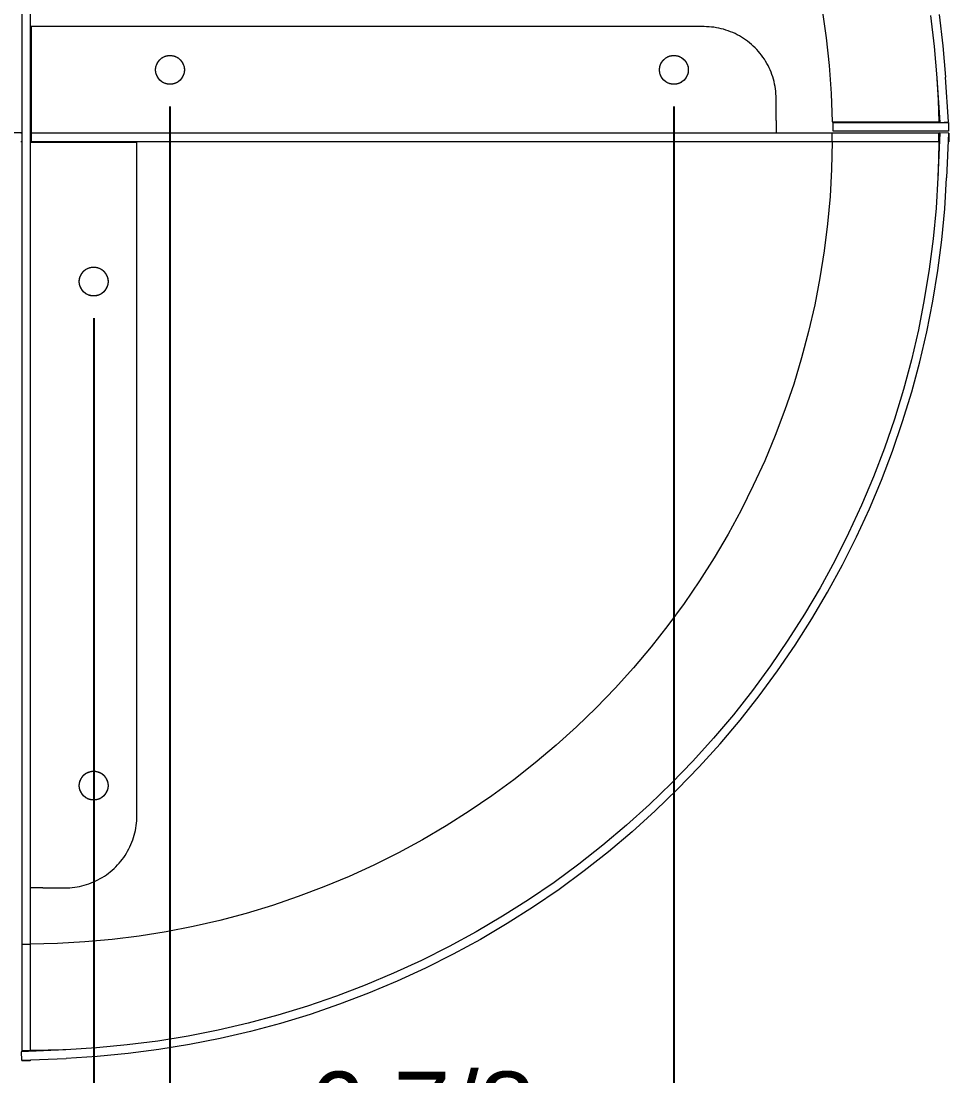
# Model space of a CAD drawing. Header units: inches. Extents: x -0.2 to 94.2, y 2.6 to 69.8.
# Drawn here: x 48.83 to 61.51, y 15.63 to 30.05 of the extents above; entities that cross this region are included whole.
import ezdxf

# ---------------------------------------------------------------- set-up
doc = ezdxf.new("R2010")
doc.units = ezdxf.units.IN
doc.header["$PDSIZE"] = -1
doc.layers.add('ZANO_R', color=7, linetype='Continuous', lineweight=0)
doc.layers.add('ZANO_W', color=1, linetype='Continuous', lineweight=0)
doc.styles.get("Standard").update_dxf_attribs({"font": 'ARIALUNI.TTF'})
doc.dimstyles.new('amerykanie', dxfattribs={"dimtxt": 50, "dimasz": 50, "dimexe": 0.5, "dimexo": 0.5, "dimgap": 1, "dimtad": 1, "dimdec": 0, "dimzin": 0, "dimlunit": 5, "dimtxsty": 'Standard', "dimcen": 0.09, "dimclrd": 1, "dimclre": 1, "dimclrt": 1, "dimazin": 0, "dimtfac": 1, "dimtdec": 0, "dimtmove": 0, "dimatfit": 3, "dimfxl": 1, "dimtzin": 0, "dimarcsym": 1})

# ---------------------------------------------------------------- blocks, each defined once
blk = doc.blocks.new('*D368')
at = {"layer": 'Defpoints', "color": 0}
for p in [(46.924, 27.53), (49.818, 26.487), (49.818, 14.162)]:
    blk.add_point(p, dxfattribs=at)
at = {"layer": 'ZANO_W', "color": 1, "lineweight": -2}
for p, q in [((46.924, 27.03), (46.924, 13.662)), ((49.818, 25.987), (49.818, 13.662)), ((45.924, 14.162), (44.924, 14.162)), ((46.924, 14.162), (49.818, 14.162)), ((48.091, 11.753), (48.371, 14.162)), ((50.818, 14.162), (51.818, 14.162)), ((44.087, 11.753), (48.091, 11.753))]:
    blk.add_line(p, q, dxfattribs=at)
at = {"layer": 'ZANO_W', "color": 1}
for points in [[(45.924, 13.995), (45.924, 14.328), (46.924, 14.162)], [(50.818, 14.328), (50.818, 13.995), (49.818, 14.162)]]:
    blk.add_solid(points, dxfattribs=at)
at = {"layer": 'ZANO_W', "color": 1, "insert": (46.089, 12.772), "char_height": 1, "attachment_point": 5}
blk.add_mtext('2 7/8', dxfattribs=at)
blk = doc.blocks.new('*D369')
at = {"layer": 'Defpoints', "color": 0}
for p in [(50.861, 29.381), (49.818, 19.597), (50.861, 14.162)]:
    blk.add_point(p, dxfattribs=at)
at = {"layer": 'ZANO_W', "color": 1, "lineweight": -2}
for p, q in [((50.861, 28.881), (50.861, 13.662)), ((49.818, 19.097), (49.818, 13.662)), ((48.818, 14.162), (47.818, 14.162)), ((49.818, 14.162), (50.861, 14.162)), ((51.182, 11.355), (50.34, 14.162)), ((51.861, 14.162), (52.861, 14.162)), ((55.852, 11.355), (51.182, 11.355))]:
    blk.add_line(p, q, dxfattribs=at)
at = {"layer": 'ZANO_W', "color": 1}
for points in [[(48.818, 13.995), (48.818, 14.328), (49.818, 14.162)], [(51.861, 14.328), (51.861, 13.995), (50.861, 14.162)]]:
    blk.add_solid(points, dxfattribs=at)
at = {"layer": 'ZANO_W', "color": 1, "insert": (53.517, 12.374), "char_height": 1, "attachment_point": 5}
blk.add_mtext('1 1/16', dxfattribs=at)
blk = doc.blocks.new('*D370')
at = {"layer": 'Defpoints', "color": 0}
for p in [(50.861, 29.381), (57.751, 29.381), (57.751, 14.162)]:
    blk.add_point(p, dxfattribs=at)
at = {"layer": 'ZANO_W', "color": 1, "lineweight": -2}
for p, q in [((50.861, 28.881), (50.861, 13.662)), ((57.751, 28.881), (57.751, 13.662)), ((51.861, 14.162), (56.751, 14.162))]:
    blk.add_line(p, q, dxfattribs=at)
at = {"layer": 'ZANO_W', "color": 1}
for points in [[(51.861, 14.328), (51.861, 13.995), (50.861, 14.162)], [(56.751, 13.995), (56.751, 14.328), (57.751, 14.162)]]:
    blk.add_solid(points, dxfattribs=at)
at = {"layer": 'ZANO_W', "color": 1, "insert": (54.306, 15.181), "char_height": 1, "attachment_point": 5}
blk.add_mtext('6 7/8', dxfattribs=at)

msp = doc.modelspace()

# ---------------------------------------------------------------- linework, layer by layer
at = {"layer": 'ZANO_R'}
for p, q in [((48.83358, 39.47911), (48.83358, 17.4319)), ((48.95169, 39.47927), (48.95169, 17.43206)), ((59.7775, 30.19958), (59.83159, 29.81973)), ((61.37817, 30.13894), (61.42853, 29.70999)), ((61.26112, 30.12316), (61.31101, 29.69823)), ((58.16434, 29.97134), (48.96153, 29.97134)), ((48.96153, 29.97134), (48.96153, 28.68787)), ((58.19795, 29.97077), (58.16434, 29.97134)), ((58.23151, 29.96905), (58.19795, 29.97077)), ((58.265, 29.96618), (58.23151, 29.96905)), ((58.29837, 29.96217), (58.265, 29.96618)), ((58.33158, 29.95703), (58.29837, 29.96217)), ((58.3646, 29.95076), (58.33158, 29.95703)), ((58.39738, 29.94336), (58.3646, 29.95076)), ((58.42989, 29.93484), (58.39738, 29.94336)), ((58.4621, 29.92522), (58.42989, 29.93484)), ((58.49395, 29.91451), (58.4621, 29.92522)), ((58.52542, 29.90272), (58.49395, 29.91451)), ((58.55647, 29.88986), (58.52542, 29.90272)), ((58.58707, 29.87594), (58.55647, 29.88986)), ((58.61717, 29.86099), (58.58707, 29.87594)), ((58.64674, 29.84502), (58.61717, 29.86099)), ((58.67575, 29.82805), (58.64674, 29.84502)), ((58.70416, 29.8101), (58.67575, 29.82805)), ((58.73195, 29.79119), (58.70416, 29.8101)), ((58.75907, 29.77135), (58.73195, 29.79119)), ((58.7855, 29.75058), (58.75907, 29.77135)), ((58.8112, 29.72893), (58.7855, 29.75058)), ((58.83615, 29.70642), (58.8112, 29.72893)), ((58.86032, 29.68306), (58.83615, 29.70642)), ((59.83159, 29.81973), (59.87244, 29.43822)), ((61.42853, 29.70999), (61.46416, 29.27957)), ((50.76967, 29.55509), (50.77574, 29.55814)), ((50.77574, 29.55814), (50.78191, 29.56099)), ((50.78191, 29.56099), (50.78818, 29.56361)), ((50.78818, 29.56361), (50.79453, 29.56602)), ((50.79453, 29.56602), (50.80097, 29.56821)), ((50.80097, 29.56821), (50.80747, 29.57018)), ((50.80747, 29.57018), (50.81404, 29.57192)), ((50.81404, 29.57192), (50.82067, 29.57343)), ((50.82067, 29.57343), (50.82734, 29.57471)), ((50.82734, 29.57471), (50.83405, 29.57577)), ((50.83405, 29.57577), (50.8408, 29.57658)), ((50.8408, 29.57658), (50.84757, 29.57717)), ((50.84757, 29.57717), (50.85436, 29.57752)), ((50.85436, 29.57752), (50.86115, 29.57764)), ((50.86115, 29.57764), (50.86795, 29.57752)), ((50.86795, 29.57752), (50.87473, 29.57717)), ((50.87473, 29.57717), (50.8815, 29.57658)), ((50.8815, 29.57658), (50.88825, 29.57577)), ((50.88825, 29.57577), (50.89496, 29.57471)), ((50.89496, 29.57471), (50.90164, 29.57343)), ((50.90164, 29.57343), (50.90826, 29.57192)), ((50.90826, 29.57192), (50.91483, 29.57018)), ((50.91483, 29.57018), (50.92134, 29.56821)), ((50.92134, 29.56821), (50.92777, 29.56602)), ((50.92777, 29.56602), (50.93412, 29.56361)), ((50.93412, 29.56361), (50.94039, 29.56099)), ((50.94039, 29.56099), (50.94656, 29.55814)), ((50.94656, 29.55814), (50.95263, 29.55509)), ((57.65947, 29.55509), (57.66555, 29.55814)), ((57.66555, 29.55814), (57.67172, 29.56099)), ((57.67172, 29.56099), (57.67798, 29.56361)), ((57.67798, 29.56361), (57.68434, 29.56602)), ((57.68434, 29.56602), (57.69077, 29.56821)), ((57.69077, 29.56821), (57.69728, 29.57018)), ((57.69728, 29.57018), (57.70385, 29.57192)), ((57.70385, 29.57192), (57.71047, 29.57343)), ((57.71047, 29.57343), (57.71714, 29.57471)), ((57.71714, 29.57471), (57.72386, 29.57577)), ((57.72386, 29.57577), (57.7306, 29.57658)), ((57.7306, 29.57658), (57.73737, 29.57717)), ((57.73737, 29.57717), (57.74416, 29.57752)), ((57.74416, 29.57752), (57.75096, 29.57764)), ((57.75096, 29.57764), (57.75775, 29.57752)), ((57.75775, 29.57752), (57.76454, 29.57717)), ((57.76454, 29.57717), (57.77131, 29.57658)), ((57.77131, 29.57658), (57.77805, 29.57577)), ((57.77805, 29.57577), (57.78477, 29.57471)), ((57.78477, 29.57471), (57.79144, 29.57343)), ((57.79144, 29.57343), (57.79807, 29.57192)), ((57.79807, 29.57192), (57.80463, 29.57018)), ((57.80463, 29.57018), (57.81114, 29.56821)), ((57.81114, 29.56821), (57.81757, 29.56602)), ((57.81757, 29.56602), (57.82393, 29.56361)), ((57.82393, 29.56361), (57.83019, 29.56099)), ((57.83019, 29.56099), (57.83637, 29.55814)), ((57.83637, 29.55814), (57.84244, 29.55509)), ((58.88368, 29.65889), (58.86032, 29.68306)), ((58.90619, 29.63394), (58.88368, 29.65889)), ((58.92784, 29.60824), (58.90619, 29.63394)), ((58.94861, 29.58181), (58.92784, 29.60824)), ((58.96845, 29.55469), (58.94861, 29.58181)), ((61.31101, 29.69823), (61.3463, 29.27184)), ((50.66667, 29.41125), (50.66784, 29.41794)), ((50.66784, 29.41794), (50.66924, 29.42459)), ((50.66924, 29.42459), (50.67086, 29.43119)), ((50.67086, 29.43119), (50.67271, 29.43773)), ((50.67271, 29.43773), (50.67479, 29.4442)), ((50.67479, 29.4442), (50.67709, 29.45059)), ((50.67709, 29.45059), (50.67961, 29.4569)), ((50.67961, 29.4569), (50.68235, 29.46312)), ((50.68235, 29.46312), (50.68529, 29.46925)), ((50.68529, 29.46925), (50.68845, 29.47526)), ((50.68845, 29.47526), (50.69182, 29.48117)), ((50.69182, 29.48117), (50.69538, 29.48695)), ((50.69538, 29.48695), (50.69915, 29.49261)), ((50.69915, 29.49261), (50.7031, 29.49814)), ((50.7031, 29.49814), (50.70725, 29.50352)), ((50.70725, 29.50352), (50.71157, 29.50876)), ((50.71157, 29.50876), (50.71608, 29.51385)), ((50.71608, 29.51385), (50.72076, 29.51878)), ((50.72076, 29.51878), (50.72561, 29.52354)), ((50.72561, 29.52354), (50.73061, 29.52813)), ((50.73061, 29.52813), (50.73578, 29.53255)), ((50.73578, 29.53255), (50.74109, 29.53679)), ((50.74109, 29.53679), (50.74655, 29.54084)), ((50.74655, 29.54084), (50.75214, 29.5447)), ((50.75214, 29.5447), (50.75786, 29.54836)), ((50.75786, 29.54836), (50.76371, 29.55183)), ((50.76371, 29.55183), (50.76967, 29.55509)), ((50.95263, 29.55509), (50.95859, 29.55183)), ((50.95859, 29.55183), (50.96444, 29.54836)), ((50.96444, 29.54836), (50.97016, 29.5447)), ((50.97016, 29.5447), (50.97576, 29.54084)), ((50.97576, 29.54084), (50.98121, 29.53679)), ((50.98121, 29.53679), (50.98652, 29.53255)), ((50.98652, 29.53255), (50.99169, 29.52813)), ((50.99169, 29.52813), (50.9967, 29.52354)), ((50.9967, 29.52354), (51.00154, 29.51878)), ((51.00154, 29.51878), (51.00622, 29.51385)), ((51.00622, 29.51385), (51.01073, 29.50876)), ((51.01073, 29.50876), (51.01506, 29.50352)), ((51.01506, 29.50352), (51.0192, 29.49814)), ((51.0192, 29.49814), (51.02316, 29.49261)), ((51.02316, 29.49261), (51.02692, 29.48695)), ((51.02692, 29.48695), (51.03049, 29.48117)), ((51.03049, 29.48117), (51.03385, 29.47526)), ((51.03385, 29.47526), (51.03701, 29.46925)), ((51.03701, 29.46925), (51.03996, 29.46312)), ((51.03996, 29.46312), (51.04269, 29.4569)), ((51.04269, 29.4569), (51.04521, 29.45059)), ((51.04521, 29.45059), (51.04751, 29.4442)), ((51.04751, 29.4442), (51.04959, 29.43773)), ((51.04959, 29.43773), (51.05144, 29.43119)), ((51.05144, 29.43119), (51.05307, 29.42459)), ((51.05307, 29.42459), (51.05446, 29.41794)), ((51.05446, 29.41794), (51.05563, 29.41125)), ((57.55648, 29.41125), (57.55764, 29.41794)), ((57.55764, 29.41794), (57.55904, 29.42459)), ((57.55904, 29.42459), (57.56067, 29.43119)), ((57.56067, 29.43119), (57.56252, 29.43773)), ((57.56252, 29.43773), (57.5646, 29.4442)), ((57.5646, 29.4442), (57.5669, 29.45059)), ((57.5669, 29.45059), (57.56942, 29.4569)), ((57.56942, 29.4569), (57.57215, 29.46312)), ((57.57215, 29.46312), (57.5751, 29.46925)), ((57.5751, 29.46925), (57.57826, 29.47526)), ((57.57826, 29.47526), (57.58162, 29.48117)), ((57.58162, 29.48117), (57.58519, 29.48695)), ((57.58519, 29.48695), (57.58895, 29.49261)), ((57.58895, 29.49261), (57.59291, 29.49814)), ((57.59291, 29.49814), (57.59705, 29.50352)), ((57.59705, 29.50352), (57.60138, 29.50876)), ((57.60138, 29.50876), (57.60589, 29.51385)), ((57.60589, 29.51385), (57.61056, 29.51878)), ((57.61056, 29.51878), (57.61541, 29.52354)), ((57.61541, 29.52354), (57.62042, 29.52813)), ((57.62042, 29.52813), (57.62558, 29.53255)), ((57.62558, 29.53255), (57.6309, 29.53679)), ((57.6309, 29.53679), (57.63635, 29.54084)), ((57.63635, 29.54084), (57.64194, 29.5447)), ((57.64194, 29.5447), (57.64767, 29.54836)), ((57.64767, 29.54836), (57.65351, 29.55183)), ((57.65351, 29.55183), (57.65947, 29.55509)), ((57.84244, 29.55509), (57.8484, 29.55183)), ((57.8484, 29.55183), (57.85424, 29.54836)), ((57.85424, 29.54836), (57.85997, 29.5447)), ((57.85997, 29.5447), (57.86556, 29.54084)), ((57.86556, 29.54084), (57.87102, 29.53679)), ((57.87102, 29.53679), (57.87633, 29.53255)), ((57.87633, 29.53255), (57.88149, 29.52813)), ((57.88149, 29.52813), (57.8865, 29.52354)), ((57.8865, 29.52354), (57.89135, 29.51878)), ((57.89135, 29.51878), (57.89603, 29.51385)), ((57.89603, 29.51385), (57.90053, 29.50876)), ((57.90053, 29.50876), (57.90486, 29.50352)), ((57.90486, 29.50352), (57.90901, 29.49814)), ((57.90901, 29.49814), (57.91296, 29.49261)), ((57.91296, 29.49261), (57.91672, 29.48695)), ((57.91672, 29.48695), (57.92029, 29.48117)), ((57.92029, 29.48117), (57.92365, 29.47526)), ((57.92365, 29.47526), (57.92681, 29.46925)), ((57.92681, 29.46925), (57.92976, 29.46312)), ((57.92976, 29.46312), (57.9325, 29.4569)), ((57.9325, 29.4569), (57.93502, 29.45059)), ((57.93502, 29.45059), (57.93732, 29.4442)), ((57.93732, 29.4442), (57.93939, 29.43773)), ((57.93939, 29.43773), (57.94125, 29.43119)), ((57.94125, 29.43119), (57.94287, 29.42459)), ((57.94287, 29.42459), (57.94427, 29.41794)), ((57.94427, 29.41794), (57.94544, 29.41125)), ((58.98736, 29.5269), (58.96845, 29.55469)), ((59.00531, 29.49849), (58.98736, 29.5269)), ((59.02228, 29.46948), (59.00531, 29.49849)), ((59.03825, 29.43991), (59.02228, 29.46948)), ((59.0532, 29.40981), (59.03825, 29.43991)), ((59.87244, 29.43822), (59.89999, 29.05553)), ((50.66433, 29.38419), (50.66456, 29.39098)), ((50.66433, 29.37739), (50.66433, 29.38419)), ((50.66456, 29.3706), (50.66433, 29.37739)), ((50.66456, 29.39098), (50.66503, 29.39776)), ((50.66503, 29.36382), (50.66456, 29.3706)), ((50.66503, 29.39776), (50.66573, 29.40452)), ((50.66573, 29.35706), (50.66503, 29.36382)), ((50.66573, 29.40452), (50.66667, 29.41125)), ((50.66667, 29.35033), (50.66573, 29.35706)), ((50.66784, 29.34363), (50.66667, 29.35033)), ((50.66924, 29.33698), (50.66784, 29.34363)), ((50.67086, 29.33039), (50.66924, 29.33698)), ((50.67271, 29.32385), (50.67086, 29.33039)), ((50.67479, 29.31738), (50.67271, 29.32385)), ((50.67709, 29.31098), (50.67479, 29.31738)), ((50.67961, 29.30467), (50.67709, 29.31098)), ((50.68235, 29.29845), (50.67961, 29.30467)), ((50.68529, 29.29233), (50.68235, 29.29845)), ((50.68845, 29.28631), (50.68529, 29.29233)), ((50.69182, 29.28041), (50.68845, 29.28631)), ((50.69538, 29.27462), (50.69182, 29.28041)), ((50.69915, 29.26896), (50.69538, 29.27462)), ((50.7031, 29.26344), (50.69915, 29.26896)), ((51.02316, 29.26896), (51.0192, 29.26344)), ((51.02692, 29.27462), (51.02316, 29.26896)), ((51.03049, 29.28041), (51.02692, 29.27462)), ((51.03385, 29.28631), (51.03049, 29.28041)), ((51.03701, 29.29233), (51.03385, 29.28631)), ((51.03996, 29.29845), (51.03701, 29.29233)), ((51.04269, 29.30467), (51.03996, 29.29845)), ((51.04521, 29.31098), (51.04269, 29.30467)), ((51.04751, 29.31738), (51.04521, 29.31098)), ((51.04959, 29.32385), (51.04751, 29.31738)), ((51.05144, 29.33039), (51.04959, 29.32385)), ((51.05307, 29.33698), (51.05144, 29.33039)), ((51.05446, 29.34363), (51.05307, 29.33698)), ((51.05563, 29.35033), (51.05446, 29.34363)), ((51.05563, 29.41125), (51.05657, 29.40452)), ((51.05657, 29.35706), (51.05563, 29.35033)), ((51.05657, 29.40452), (51.05727, 29.39776)), ((51.05727, 29.36382), (51.05657, 29.35706)), ((51.05727, 29.39776), (51.05774, 29.39098)), ((51.05774, 29.3706), (51.05727, 29.36382)), ((51.05774, 29.39098), (51.05797, 29.38419)), ((51.05797, 29.37739), (51.05774, 29.3706)), ((51.05797, 29.38419), (51.05797, 29.37739)), ((57.55413, 29.38419), (57.55437, 29.39098)), ((57.55413, 29.37739), (57.55413, 29.38419)), ((57.55437, 29.3706), (57.55413, 29.37739)), ((57.55437, 29.39098), (57.55484, 29.39776)), ((57.55484, 29.36382), (57.55437, 29.3706)), ((57.55484, 29.39776), (57.55554, 29.40452)), ((57.55554, 29.35706), (57.55484, 29.36382)), ((57.55554, 29.40452), (57.55648, 29.41125)), ((57.55648, 29.35033), (57.55554, 29.35706)), ((57.55764, 29.34363), (57.55648, 29.35033)), ((57.55904, 29.33698), (57.55764, 29.34363)), ((57.56067, 29.33039), (57.55904, 29.33698)), ((57.56252, 29.32385), (57.56067, 29.33039)), ((57.5646, 29.31738), (57.56252, 29.32385)), ((57.5669, 29.31098), (57.5646, 29.31738)), ((57.56942, 29.30467), (57.5669, 29.31098)), ((57.57215, 29.29845), (57.56942, 29.30467)), ((57.5751, 29.29233), (57.57215, 29.29845)), ((57.57826, 29.28631), (57.5751, 29.29233)), ((57.58162, 29.28041), (57.57826, 29.28631)), ((57.58519, 29.27462), (57.58162, 29.28041)), ((57.58895, 29.26896), (57.58519, 29.27462)), ((57.59291, 29.26344), (57.58895, 29.26896)), ((57.91296, 29.26896), (57.90901, 29.26344)), ((57.91672, 29.27462), (57.91296, 29.26896)), ((57.92029, 29.28041), (57.91672, 29.27462)), ((57.92365, 29.28631), (57.92029, 29.28041)), ((57.92681, 29.29233), (57.92365, 29.28631)), ((57.92976, 29.29845), (57.92681, 29.29233)), ((57.9325, 29.30467), (57.92976, 29.29845)), ((57.93502, 29.31098), (57.9325, 29.30467)), ((57.93732, 29.31738), (57.93502, 29.31098)), ((57.93939, 29.32385), (57.93732, 29.31738)), ((57.94125, 29.33039), (57.93939, 29.32385)), ((57.94287, 29.33698), (57.94125, 29.33039)), ((57.94427, 29.34363), (57.94287, 29.33698)), ((57.94544, 29.35033), (57.94427, 29.34363)), ((57.94544, 29.41125), (57.94637, 29.40452)), ((57.94637, 29.35706), (57.94544, 29.35033)), ((57.94637, 29.40452), (57.94707, 29.39776)), ((57.94707, 29.36382), (57.94637, 29.35706)), ((57.94707, 29.39776), (57.94754, 29.39098)), ((57.94754, 29.3706), (57.94707, 29.36382)), ((57.94754, 29.39098), (57.94778, 29.38419)), ((57.94778, 29.37739), (57.94754, 29.3706)), ((57.94778, 29.38419), (57.94778, 29.37739)), ((59.06712, 29.37921), (59.0532, 29.40981)), ((59.07998, 29.34816), (59.06712, 29.37921)), ((59.09177, 29.31669), (59.07998, 29.34816)), ((59.10248, 29.28484), (59.09177, 29.31669)), ((59.1121, 29.25263), (59.10248, 29.28484)), ((61.3463, 29.27184), (61.38621, 28.66291)), ((61.50407, 28.67063), (61.46416, 29.27957)), ((50.70725, 29.25805), (50.7031, 29.26344)), ((50.71157, 29.25281), (50.70725, 29.25805)), ((50.71608, 29.24773), (50.71157, 29.25281)), ((50.72076, 29.2428), (50.71608, 29.24773)), ((50.72561, 29.23804), (50.72076, 29.2428)), ((50.73061, 29.23344), (50.72561, 29.23804)), ((50.73578, 29.22902), (50.73061, 29.23344)), ((50.74109, 29.22479), (50.73578, 29.22902)), ((50.74655, 29.22074), (50.74109, 29.22479)), ((50.75214, 29.21688), (50.74655, 29.22074)), ((50.75786, 29.21321), (50.75214, 29.21688)), ((50.76371, 29.20975), (50.75786, 29.21321)), ((50.76967, 29.20648), (50.76371, 29.20975)), ((50.77574, 29.20343), (50.76967, 29.20648)), ((50.78191, 29.20059), (50.77574, 29.20343)), ((50.78818, 29.19796), (50.78191, 29.20059)), ((50.79453, 29.19555), (50.78818, 29.19796)), ((50.80097, 29.19336), (50.79453, 29.19555)), ((50.80747, 29.1914), (50.80097, 29.19336)), ((50.81404, 29.18966), (50.80747, 29.1914)), ((50.82067, 29.18814), (50.81404, 29.18966)), ((50.82734, 29.18686), (50.82067, 29.18814)), ((50.83405, 29.18581), (50.82734, 29.18686)), ((50.8408, 29.18499), (50.83405, 29.18581)), ((50.84757, 29.1844), (50.8408, 29.18499)), ((50.85436, 29.18405), (50.84757, 29.1844)), ((50.86115, 29.18394), (50.85436, 29.18405)), ((50.86795, 29.18405), (50.86115, 29.18394)), ((50.87473, 29.1844), (50.86795, 29.18405)), ((50.8815, 29.18499), (50.87473, 29.1844)), ((50.88825, 29.18581), (50.8815, 29.18499)), ((50.89496, 29.18686), (50.88825, 29.18581)), ((50.90164, 29.18814), (50.89496, 29.18686)), ((50.90826, 29.18966), (50.90164, 29.18814)), ((50.91483, 29.1914), (50.90826, 29.18966)), ((50.92134, 29.19336), (50.91483, 29.1914)), ((50.92777, 29.19555), (50.92134, 29.19336)), ((50.93412, 29.19796), (50.92777, 29.19555)), ((50.94039, 29.20059), (50.93412, 29.19796)), ((50.94656, 29.20343), (50.94039, 29.20059)), ((50.95263, 29.20648), (50.94656, 29.20343)), ((50.95859, 29.20975), (50.95263, 29.20648)), ((50.96444, 29.21321), (50.95859, 29.20975)), ((50.97016, 29.21688), (50.96444, 29.21321)), ((50.97576, 29.22074), (50.97016, 29.21688)), ((50.98121, 29.22479), (50.97576, 29.22074)), ((50.98652, 29.22902), (50.98121, 29.22479)), ((50.99169, 29.23344), (50.98652, 29.22902)), ((50.9967, 29.23804), (50.99169, 29.23344)), ((51.00154, 29.2428), (50.9967, 29.23804)), ((51.00622, 29.24773), (51.00154, 29.2428)), ((51.01073, 29.25281), (51.00622, 29.24773)), ((51.01506, 29.25805), (51.01073, 29.25281)), ((51.0192, 29.26344), (51.01506, 29.25805)), ((57.59705, 29.25805), (57.59291, 29.26344)), ((57.60138, 29.25281), (57.59705, 29.25805)), ((57.60589, 29.24773), (57.60138, 29.25281)), ((57.61056, 29.2428), (57.60589, 29.24773)), ((57.61541, 29.23804), (57.61056, 29.2428)), ((57.62042, 29.23344), (57.61541, 29.23804)), ((57.62558, 29.22902), (57.62042, 29.23344)), ((57.6309, 29.22479), (57.62558, 29.22902)), ((57.63635, 29.22074), (57.6309, 29.22479)), ((57.64194, 29.21688), (57.63635, 29.22074)), ((57.64767, 29.21321), (57.64194, 29.21688)), ((57.65351, 29.20975), (57.64767, 29.21321)), ((57.65947, 29.20648), (57.65351, 29.20975)), ((57.66555, 29.20343), (57.65947, 29.20648)), ((57.67172, 29.20059), (57.66555, 29.20343)), ((57.67798, 29.19796), (57.67172, 29.20059)), ((57.68434, 29.19555), (57.67798, 29.19796)), ((57.69077, 29.19336), (57.68434, 29.19555)), ((57.69728, 29.1914), (57.69077, 29.19336)), ((57.70385, 29.18966), (57.69728, 29.1914)), ((57.71047, 29.18814), (57.70385, 29.18966)), ((57.71714, 29.18686), (57.71047, 29.18814)), ((57.72386, 29.18581), (57.71714, 29.18686)), ((57.7306, 29.18499), (57.72386, 29.18581)), ((57.73737, 29.1844), (57.7306, 29.18499)), ((57.74416, 29.18405), (57.73737, 29.1844)), ((57.75096, 29.18394), (57.74416, 29.18405)), ((57.75775, 29.18405), (57.75096, 29.18394)), ((57.76454, 29.1844), (57.75775, 29.18405)), ((57.77131, 29.18499), (57.76454, 29.1844)), ((57.77805, 29.18581), (57.77131, 29.18499)), ((57.78477, 29.18686), (57.77805, 29.18581)), ((57.79144, 29.18814), (57.78477, 29.18686)), ((57.79807, 29.18966), (57.79144, 29.18814)), ((57.80463, 29.1914), (57.79807, 29.18966)), ((57.81114, 29.19336), (57.80463, 29.1914)), ((57.81757, 29.19555), (57.81114, 29.19336)), ((57.82393, 29.19796), (57.81757, 29.19555)), ((57.83019, 29.20059), (57.82393, 29.19796)), ((57.83637, 29.20343), (57.83019, 29.20059)), ((57.84244, 29.20648), (57.83637, 29.20343)), ((57.8484, 29.20975), (57.84244, 29.20648)), ((57.85424, 29.21321), (57.8484, 29.20975)), ((57.85997, 29.21688), (57.85424, 29.21321)), ((57.86556, 29.22074), (57.85997, 29.21688)), ((57.87102, 29.22479), (57.86556, 29.22074)), ((57.87633, 29.22902), (57.87102, 29.22479)), ((57.88149, 29.23344), (57.87633, 29.22902)), ((57.8865, 29.23804), (57.88149, 29.23344)), ((57.89135, 29.2428), (57.8865, 29.23804)), ((57.89603, 29.24773), (57.89135, 29.2428)), ((57.90053, 29.25281), (57.89603, 29.24773)), ((57.90486, 29.25805), (57.90053, 29.25281)), ((57.90901, 29.26344), (57.90486, 29.25805)), ((59.12062, 29.22012), (59.1121, 29.25263)), ((59.12802, 29.18734), (59.12062, 29.22012)), ((59.13429, 29.15432), (59.12802, 29.18734)), ((59.13943, 29.12111), (59.13429, 29.15432)), ((61.34716, 29.25861), (61.3626, 28.9655)), ((59.14344, 29.08774), (59.13943, 29.12111)), ((59.14631, 29.05425), (59.14344, 29.08774)), ((59.14803, 29.02069), (59.14631, 29.05425)), ((59.1486, 28.98708), (59.14803, 29.02069)), ((59.1486, 28.68787), (59.1486, 28.98708)), ((59.89999, 29.05553), (59.9142, 28.67211)), ((61.3626, 28.9655), (61.37115, 28.67211)), ((48.96153, 28.68787), (48.96153, 28.51464)), ((59.1486, 28.68787), (59.1486, 28.51464)), ((59.9142, 28.67211), (61.37115, 28.67211)), ((59.92977, 28.66291), (61.50458, 28.66291)), ((59.92977, 28.5448), (59.92977, 28.66291)), ((61.38621, 28.66291), (61.50407, 28.67063)), ((61.50458, 28.66291), (61.50458, 28.5448)), ((48.66035, 28.52448), (48.83358, 28.52448)), ((48.83358, 28.51464), (48.82374, 28.51464)), ((48.96153, 28.51464), (48.95169, 28.51464)), ((48.96153, 28.51464), (48.96153, 28.39653)), ((59.91632, 28.51464), (48.96153, 28.51464)), ((59.91632, 28.39653), (59.91632, 28.51464)), ((61.37302, 28.51464), (59.91632, 28.51464)), ((61.50458, 28.5448), (59.92977, 28.5448)), ((61.38776, 28.52086), (61.36115, 27.9112)), ((61.37302, 28.39653), (61.37302, 28.51464)), ((61.38749, 28.51464), (61.37302, 28.51464)), ((61.50576, 28.51571), (61.38776, 28.52086)), ((61.50576, 28.51571), (61.47914, 27.90605)), ((61.51082, 28.51464), (61.50572, 28.51464)), ((61.51082, 28.51464), (61.51082, 28.39653)), ((48.83358, 28.39653), (48.82374, 28.39653)), ((48.96153, 28.39653), (48.95169, 28.39653)), ((49.12492, 28.38669), (48.95169, 28.38669)), ((59.91616, 28.39653), (48.96153, 28.39653)), ((50.40839, 28.38669), (49.12492, 28.38669)), ((50.40839, 19.18388), (50.40839, 28.38669)), ((59.91616, 28.39653), (59.90782, 28.02277)), ((61.37288, 28.39653), (59.91616, 28.39653)), ((61.37288, 28.39653), (61.36939, 28.15452)), ((61.37302, 28.39653), (61.37288, 28.39653)), ((61.38234, 28.39653), (61.37302, 28.39653)), ((61.51082, 28.39653), (61.50056, 28.39653)), ((61.36939, 28.15452), (61.36121, 27.91262)), ((59.90782, 28.02277), (59.88681, 27.64952)), ((61.36115, 27.9112), (61.33571, 27.49119)), ((61.36278, 27.94995), (61.36131, 27.91491)), ((61.45347, 27.48206), (61.47914, 27.90605)), ((59.88681, 27.64952), (59.85316, 27.27719)), ((61.33571, 27.49119), (61.29613, 27.07228)), ((61.41351, 27.05919), (61.45347, 27.48206)), ((59.85316, 27.27719), (59.8069, 26.90621)), ((61.29613, 27.07228), (61.24245, 26.65494)), ((61.35932, 26.6379), (61.41351, 27.05919)), ((59.8069, 26.90621), (59.74809, 26.53702)), ((49.74803, 26.67113), (49.75443, 26.67343)), ((49.75443, 26.67343), (49.7609, 26.67551)), ((49.7609, 26.67551), (49.76744, 26.67736)), ((49.76744, 26.67736), (49.77403, 26.67899)), ((49.77403, 26.67899), (49.78068, 26.68038)), ((49.78068, 26.68038), (49.78738, 26.68155)), ((49.78738, 26.68155), (49.79411, 26.68249)), ((49.79411, 26.68249), (49.80087, 26.68319)), ((49.80087, 26.68319), (49.80765, 26.68366)), ((49.80765, 26.68366), (49.81444, 26.68389)), ((49.81444, 26.68389), (49.82124, 26.68389)), ((49.82124, 26.68389), (49.82803, 26.68366)), ((49.82803, 26.68366), (49.83481, 26.68319)), ((49.83481, 26.68319), (49.84157, 26.68249)), ((49.84157, 26.68249), (49.8483, 26.68155)), ((49.8483, 26.68155), (49.85499, 26.68038)), ((49.85499, 26.68038), (49.86164, 26.67899)), ((49.86164, 26.67899), (49.86824, 26.67736)), ((49.86824, 26.67736), (49.87478, 26.67551)), ((49.87478, 26.67551), (49.88125, 26.67343)), ((49.88125, 26.67343), (49.88764, 26.67113)), ((49.62519, 26.52755), (49.62671, 26.53418)), ((49.62671, 26.53418), (49.62845, 26.54075)), ((49.62845, 26.54075), (49.63041, 26.54725)), ((49.63041, 26.54725), (49.6326, 26.55369)), ((49.6326, 26.55369), (49.63501, 26.56004)), ((49.63501, 26.56004), (49.63764, 26.56631)), ((49.63764, 26.56631), (49.64048, 26.57248)), ((49.64048, 26.57248), (49.64353, 26.57855)), ((49.64353, 26.57855), (49.6468, 26.58451)), ((49.6468, 26.58451), (49.65026, 26.59036)), ((49.65026, 26.59036), (49.65393, 26.59608)), ((49.65393, 26.59608), (49.65779, 26.60167)), ((49.65779, 26.60167), (49.66184, 26.60713)), ((49.66184, 26.60713), (49.66607, 26.61244)), ((49.66607, 26.61244), (49.67049, 26.61761)), ((49.67049, 26.61761), (49.67509, 26.62261)), ((49.67509, 26.62261), (49.67985, 26.62746)), ((49.67985, 26.62746), (49.68478, 26.63214)), ((49.68478, 26.63214), (49.68986, 26.63665)), ((49.68986, 26.63665), (49.6951, 26.64097)), ((49.6951, 26.64097), (49.70049, 26.64512)), ((49.70049, 26.64512), (49.70601, 26.64908)), ((49.70601, 26.64908), (49.71167, 26.65284)), ((49.71167, 26.65284), (49.71746, 26.6564)), ((49.71746, 26.6564), (49.72336, 26.65977)), ((49.72336, 26.65977), (49.72938, 26.66293)), ((49.72938, 26.66293), (49.7355, 26.66587)), ((49.7355, 26.66587), (49.74172, 26.66861)), ((49.74172, 26.66861), (49.74803, 26.67113)), ((49.88764, 26.67113), (49.89395, 26.66861)), ((49.89395, 26.66861), (49.90017, 26.66587)), ((49.90017, 26.66587), (49.9063, 26.66293)), ((49.9063, 26.66293), (49.91231, 26.65977)), ((49.91231, 26.65977), (49.91822, 26.6564)), ((49.91822, 26.6564), (49.924, 26.65284)), ((49.924, 26.65284), (49.92966, 26.64908)), ((49.92966, 26.64908), (49.93519, 26.64512)), ((49.93519, 26.64512), (49.94057, 26.64097)), ((49.94057, 26.64097), (49.94581, 26.63665)), ((49.94581, 26.63665), (49.9509, 26.63214)), ((49.9509, 26.63214), (49.95583, 26.62746)), ((49.95583, 26.62746), (49.96059, 26.62261)), ((49.96059, 26.62261), (49.96518, 26.61761)), ((49.96518, 26.61761), (49.9696, 26.61244)), ((49.9696, 26.61244), (49.97384, 26.60713)), ((49.97384, 26.60713), (49.97789, 26.60167)), ((49.97789, 26.60167), (49.98175, 26.59608)), ((49.98175, 26.59608), (49.98541, 26.59036)), ((49.98541, 26.59036), (49.98888, 26.58451)), ((49.98888, 26.58451), (49.99214, 26.57855)), ((49.99214, 26.57855), (49.9952, 26.57248)), ((49.9952, 26.57248), (49.99804, 26.56631)), ((49.99804, 26.56631), (50.00067, 26.56004)), ((50.00067, 26.56004), (50.00307, 26.55369)), ((50.00307, 26.55369), (50.00526, 26.54725)), ((50.00526, 26.54725), (50.00723, 26.54075)), ((50.00723, 26.54075), (50.00897, 26.53418)), ((50.00897, 26.53418), (50.01048, 26.52755)), ((59.74809, 26.53702), (59.67679, 26.17003)), ((61.24245, 26.65494), (61.17473, 26.23965)), ((61.29096, 26.21868), (61.35932, 26.6379)), ((49.62099, 26.48707), (49.6211, 26.49386)), ((49.6211, 26.48027), (49.62099, 26.48707)), ((49.6211, 26.49386), (49.62146, 26.50065)), ((49.62146, 26.47349), (49.6211, 26.48027)), ((49.62146, 26.50065), (49.62204, 26.50742)), ((49.62204, 26.46672), (49.62146, 26.47349)), ((49.62204, 26.50742), (49.62286, 26.51417)), ((49.62286, 26.45997), (49.62204, 26.46672)), ((49.62286, 26.51417), (49.62391, 26.52088)), ((49.62391, 26.45326), (49.62286, 26.45997)), ((49.62391, 26.52088), (49.62519, 26.52755)), ((49.62519, 26.44659), (49.62391, 26.45326)), ((49.62671, 26.43996), (49.62519, 26.44659)), ((49.62845, 26.43339), (49.62671, 26.43996)), ((49.63041, 26.42689), (49.62845, 26.43339)), ((49.6326, 26.42045), (49.63041, 26.42689)), ((49.63501, 26.4141), (49.6326, 26.42045)), ((49.63764, 26.40783), (49.63501, 26.4141)), ((49.64048, 26.40166), (49.63764, 26.40783)), ((49.64353, 26.39559), (49.64048, 26.40166)), ((49.6468, 26.38963), (49.64353, 26.39559)), ((49.65026, 26.38378), (49.6468, 26.38963)), ((49.98888, 26.38963), (49.98541, 26.38378)), ((49.99214, 26.39559), (49.98888, 26.38963)), ((49.9952, 26.40166), (49.99214, 26.39559)), ((49.99804, 26.40783), (49.9952, 26.40166)), ((50.00067, 26.4141), (49.99804, 26.40783)), ((50.00307, 26.42045), (50.00067, 26.4141)), ((50.00526, 26.42689), (50.00307, 26.42045)), ((50.00723, 26.43339), (50.00526, 26.42689)), ((50.00897, 26.43996), (50.00723, 26.43339)), ((50.01048, 26.44659), (50.00897, 26.43996)), ((50.01048, 26.52755), (50.01176, 26.52088)), ((50.01176, 26.45326), (50.01048, 26.44659)), ((50.01176, 26.52088), (50.01282, 26.51417)), ((50.01282, 26.45997), (50.01176, 26.45326)), ((50.01282, 26.51417), (50.01363, 26.50742)), ((50.01363, 26.46672), (50.01282, 26.45997)), ((50.01363, 26.50742), (50.01422, 26.50065)), ((50.01422, 26.47349), (50.01363, 26.46672)), ((50.01422, 26.50065), (50.01457, 26.49386)), ((50.01457, 26.48027), (50.01422, 26.47349)), ((50.01457, 26.49386), (50.01469, 26.48707)), ((50.01469, 26.48707), (50.01457, 26.48027)), ((49.65393, 26.37806), (49.65026, 26.38378)), ((49.65779, 26.37247), (49.65393, 26.37806)), ((49.66184, 26.36701), (49.65779, 26.37247)), ((49.66607, 26.3617), (49.66184, 26.36701)), ((49.67049, 26.35653), (49.66607, 26.3617)), ((49.67509, 26.35152), (49.67049, 26.35653)), ((49.67985, 26.34668), (49.67509, 26.35152)), ((49.68478, 26.342), (49.67985, 26.34668)), ((49.68986, 26.33749), (49.68478, 26.342)), ((49.6951, 26.33316), (49.68986, 26.33749)), ((49.70049, 26.32902), (49.6951, 26.33316)), ((49.70601, 26.32506), (49.70049, 26.32902)), ((49.71167, 26.3213), (49.70601, 26.32506)), ((49.71746, 26.31773), (49.71167, 26.3213)), ((49.72336, 26.31437), (49.71746, 26.31773)), ((49.72938, 26.31121), (49.72336, 26.31437)), ((49.7355, 26.30826), (49.72938, 26.31121)), ((49.74172, 26.30553), (49.7355, 26.30826)), ((49.74803, 26.30301), (49.74172, 26.30553)), ((49.75443, 26.30071), (49.74803, 26.30301)), ((49.7609, 26.29863), (49.75443, 26.30071)), ((49.76744, 26.29678), (49.7609, 26.29863)), ((49.77403, 26.29515), (49.76744, 26.29678)), ((49.78068, 26.29376), (49.77403, 26.29515)), ((49.78738, 26.29259), (49.78068, 26.29376)), ((49.79411, 26.29165), (49.78738, 26.29259)), ((49.80087, 26.29095), (49.79411, 26.29165)), ((49.80765, 26.29048), (49.80087, 26.29095)), ((49.81444, 26.29025), (49.80765, 26.29048)), ((49.82124, 26.29025), (49.81444, 26.29025)), ((49.82803, 26.29048), (49.82124, 26.29025)), ((49.83481, 26.29095), (49.82803, 26.29048)), ((49.84157, 26.29165), (49.83481, 26.29095)), ((49.8483, 26.29259), (49.84157, 26.29165)), ((49.85499, 26.29376), (49.8483, 26.29259)), ((49.86164, 26.29515), (49.85499, 26.29376)), ((49.86824, 26.29678), (49.86164, 26.29515)), ((49.87478, 26.29863), (49.86824, 26.29678)), ((49.88125, 26.30071), (49.87478, 26.29863)), ((49.88764, 26.30301), (49.88125, 26.30071)), ((49.89395, 26.30553), (49.88764, 26.30301)), ((49.90017, 26.30826), (49.89395, 26.30553)), ((49.9063, 26.31121), (49.90017, 26.30826)), ((49.91231, 26.31437), (49.9063, 26.31121)), ((49.91822, 26.31773), (49.91231, 26.31437)), ((49.924, 26.3213), (49.91822, 26.31773)), ((49.92966, 26.32506), (49.924, 26.3213)), ((49.93519, 26.32902), (49.92966, 26.32506)), ((49.94057, 26.33316), (49.93519, 26.32902)), ((49.94581, 26.33749), (49.94057, 26.33316)), ((49.9509, 26.342), (49.94581, 26.33749)), ((49.95583, 26.34668), (49.9509, 26.342)), ((49.96059, 26.35152), (49.95583, 26.34668)), ((49.96518, 26.35653), (49.96059, 26.35152)), ((49.9696, 26.3617), (49.96518, 26.35653)), ((49.97384, 26.36701), (49.9696, 26.3617)), ((49.97789, 26.37247), (49.97384, 26.36701)), ((49.98175, 26.37806), (49.97789, 26.37247)), ((49.98541, 26.38378), (49.98175, 26.37806)), ((59.67679, 26.17003), (59.59309, 25.80567)), ((61.17473, 26.23965), (61.09305, 25.82688)), ((61.20851, 25.802), (61.29096, 26.21868)), ((61.09305, 25.82688), (60.9975, 25.4171)), ((59.59309, 25.80567), (59.49708, 25.44436)), ((61.11206, 25.38834), (61.20851, 25.802)), ((59.49708, 25.44436), (59.38888, 25.08651)), ((60.9975, 25.4171), (60.88819, 25.01077)), ((61.00171, 24.97816), (61.11206, 25.38834)), ((59.38888, 25.08651), (59.2686, 24.73254)), ((60.88819, 25.01077), (60.76525, 24.60835)), ((60.87761, 24.57194), (61.00171, 24.97816)), ((59.2686, 24.73254), (59.13639, 24.38285)), ((60.76525, 24.60835), (60.62881, 24.21031)), ((60.73988, 24.17013), (60.87761, 24.57194)), ((59.13639, 24.38285), (58.9924, 24.03784)), ((60.62881, 24.21031), (60.47903, 23.81709)), ((60.58868, 23.7732), (60.73988, 24.17013)), ((58.9924, 24.03784), (58.83679, 23.69792)), ((60.47903, 23.81709), (60.31608, 23.42915)), ((58.83679, 23.69792), (58.66975, 23.36347)), ((60.42419, 23.38158), (60.58868, 23.7732)), ((58.66975, 23.36347), (58.49146, 23.03487)), ((60.31608, 23.42915), (60.14014, 23.04692)), ((60.24659, 22.99573), (60.42419, 23.38158)), ((58.49146, 23.03487), (58.30214, 22.7125)), ((60.14014, 23.04692), (59.95142, 22.67084)), ((60.05608, 22.61609), (60.24659, 22.99573)), ((58.30214, 22.7125), (58.10199, 22.39675)), ((59.95142, 22.67084), (59.75013, 22.30133)), ((59.85289, 22.24309), (60.05608, 22.61609)), ((58.10199, 22.39675), (57.89125, 22.08796)), ((59.75013, 22.30133), (59.5365, 21.93882)), ((59.63723, 21.87715), (59.85289, 22.24309)), ((57.89125, 22.08796), (57.67016, 21.78649)), ((59.5365, 21.93882), (59.31077, 21.58372)), ((57.67016, 21.78649), (57.43897, 21.4927)), ((59.40937, 21.51868), (59.63723, 21.87715)), ((57.43897, 21.4927), (57.19796, 21.20691)), ((59.31077, 21.58372), (59.0732, 21.23643)), ((59.16954, 21.16811), (59.40937, 21.51868)), ((57.19796, 21.20691), (56.94739, 20.92946)), ((59.0732, 21.23643), (58.82405, 20.89734)), ((58.91804, 20.82581), (59.16954, 21.16811)), ((56.94739, 20.92946), (56.68756, 20.66066)), ((58.82405, 20.89734), (58.56362, 20.56685)), ((58.65514, 20.49219), (58.91804, 20.82581)), ((56.68756, 20.66066), (56.41876, 20.40083)), ((58.56362, 20.56685), (58.29219, 20.24532)), ((58.38115, 20.16762), (58.65514, 20.49219)), ((56.41876, 20.40083), (56.14131, 20.15026)), ((58.29219, 20.24532), (58.01008, 19.93312)), ((56.14131, 20.15026), (55.85553, 19.90925)), ((58.09636, 19.85247), (58.38115, 20.16762)), ((55.85553, 19.90925), (55.56173, 19.67806)), ((58.01008, 19.93312), (57.7176, 19.63062)), ((49.6951, 19.75117), (49.70049, 19.75531)), ((49.70049, 19.75531), (49.70601, 19.75927)), ((49.70601, 19.75927), (49.71167, 19.76303)), ((49.71167, 19.76303), (49.71746, 19.7666)), ((49.71746, 19.7666), (49.72336, 19.76996)), ((49.72336, 19.76996), (49.72938, 19.77312)), ((49.72938, 19.77312), (49.7355, 19.77607)), ((49.7355, 19.77607), (49.74172, 19.77881)), ((49.74172, 19.77881), (49.74803, 19.78132)), ((49.74803, 19.78132), (49.75443, 19.78362)), ((49.75443, 19.78362), (49.7609, 19.7857)), ((49.7609, 19.7857), (49.76744, 19.78755)), ((49.76744, 19.78755), (49.77403, 19.78918)), ((49.77403, 19.78918), (49.78068, 19.79058)), ((49.78068, 19.79058), (49.78738, 19.79175)), ((49.78738, 19.79175), (49.79411, 19.79268)), ((49.79411, 19.79268), (49.80087, 19.79338)), ((49.80087, 19.79338), (49.80765, 19.79385)), ((49.80765, 19.79385), (49.81444, 19.79409)), ((49.81444, 19.79409), (49.82124, 19.79409)), ((49.82124, 19.79409), (49.82803, 19.79385)), ((49.82803, 19.79385), (49.83481, 19.79338)), ((49.83481, 19.79338), (49.84157, 19.79268)), ((49.84157, 19.79268), (49.8483, 19.79175)), ((49.8483, 19.79175), (49.85499, 19.79058)), ((49.85499, 19.79058), (49.86164, 19.78918)), ((49.86164, 19.78918), (49.86824, 19.78755)), ((49.86824, 19.78755), (49.87478, 19.7857)), ((49.87478, 19.7857), (49.88125, 19.78362)), ((49.88125, 19.78362), (49.88764, 19.78132)), ((49.88764, 19.78132), (49.89395, 19.77881)), ((49.89395, 19.77881), (49.90017, 19.77607)), ((49.90017, 19.77607), (49.9063, 19.77312)), ((49.9063, 19.77312), (49.91231, 19.76996)), ((49.91231, 19.76996), (49.91822, 19.7666)), ((49.91822, 19.7666), (49.924, 19.76303)), ((49.924, 19.76303), (49.92966, 19.75927)), ((49.92966, 19.75927), (49.93519, 19.75531)), ((49.93519, 19.75531), (49.94057, 19.75117)), ((57.80112, 19.5471), (58.09636, 19.85247)), ((49.6211, 19.60406), (49.62146, 19.61085)), ((49.62146, 19.61085), (49.62204, 19.61762)), ((49.62204, 19.61762), (49.62286, 19.62436)), ((49.62286, 19.62436), (49.62391, 19.63108)), ((49.62391, 19.63108), (49.62519, 19.63775)), ((49.62519, 19.63775), (49.62671, 19.64437)), ((49.62671, 19.64437), (49.62845, 19.65094)), ((49.62845, 19.65094), (49.63041, 19.65745)), ((49.63041, 19.65745), (49.6326, 19.66388)), ((49.6326, 19.66388), (49.63501, 19.67024)), ((49.63501, 19.67024), (49.63764, 19.6765)), ((49.63764, 19.6765), (49.64048, 19.68268)), ((49.64048, 19.68268), (49.64353, 19.68875)), ((49.64353, 19.68875), (49.6468, 19.69471)), ((49.6468, 19.69471), (49.65026, 19.70055)), ((49.65026, 19.70055), (49.65393, 19.70628)), ((49.65393, 19.70628), (49.65779, 19.71187)), ((49.65779, 19.71187), (49.66184, 19.71733)), ((49.66184, 19.71733), (49.66607, 19.72264)), ((49.66607, 19.72264), (49.67049, 19.7278)), ((49.67049, 19.7278), (49.67509, 19.73281)), ((49.67509, 19.73281), (49.67985, 19.73766)), ((49.67985, 19.73766), (49.68478, 19.74234)), ((49.68478, 19.74234), (49.68986, 19.74684)), ((49.68986, 19.74684), (49.6951, 19.75117)), ((49.94057, 19.75117), (49.94581, 19.74684)), ((49.94581, 19.74684), (49.9509, 19.74234)), ((49.9509, 19.74234), (49.95583, 19.73766)), ((49.95583, 19.73766), (49.96059, 19.73281)), ((49.96059, 19.73281), (49.96518, 19.7278)), ((49.96518, 19.7278), (49.9696, 19.72264)), ((49.9696, 19.72264), (49.97384, 19.71733)), ((49.97384, 19.71733), (49.97789, 19.71187)), ((49.97789, 19.71187), (49.98175, 19.70628)), ((49.98175, 19.70628), (49.98541, 19.70055)), ((49.98541, 19.70055), (49.98888, 19.69471)), ((49.98888, 19.69471), (49.99214, 19.68875)), ((49.99214, 19.68875), (49.9952, 19.68268)), ((49.9952, 19.68268), (49.99804, 19.6765)), ((49.99804, 19.6765), (50.00067, 19.67024)), ((50.00067, 19.67024), (50.00307, 19.66388)), ((50.00307, 19.66388), (50.00526, 19.65745)), ((50.00526, 19.65745), (50.00723, 19.65094)), ((50.00723, 19.65094), (50.00897, 19.64437)), ((50.00897, 19.64437), (50.01048, 19.63775)), ((50.01048, 19.63775), (50.01176, 19.63108)), ((50.01176, 19.63108), (50.01282, 19.62436)), ((50.01282, 19.62436), (50.01363, 19.61762)), ((50.01363, 19.61762), (50.01422, 19.61085)), ((50.01422, 19.61085), (50.01457, 19.60406)), ((55.56173, 19.67806), (55.26026, 19.45697)), ((57.7176, 19.63062), (57.4151, 19.33814)), ((49.62099, 19.59726), (49.6211, 19.60406)), ((49.6211, 19.59047), (49.62099, 19.59726)), ((49.62146, 19.58368), (49.6211, 19.59047)), ((49.62204, 19.57691), (49.62146, 19.58368)), ((49.62286, 19.57017), (49.62204, 19.57691)), ((49.62391, 19.56345), (49.62286, 19.57017)), ((49.62519, 19.55678), (49.62391, 19.56345)), ((49.62671, 19.55016), (49.62519, 19.55678)), ((49.62845, 19.54359), (49.62671, 19.55016)), ((49.63041, 19.53708), (49.62845, 19.54359)), ((49.6326, 19.53065), (49.63041, 19.53708)), ((49.63501, 19.52429), (49.6326, 19.53065)), ((49.63764, 19.51803), (49.63501, 19.52429)), ((49.64048, 19.51185), (49.63764, 19.51803)), ((49.64353, 19.50578), (49.64048, 19.51185)), ((49.6468, 19.49982), (49.64353, 19.50578)), ((49.65026, 19.49398), (49.6468, 19.49982)), ((49.65393, 19.48825), (49.65026, 19.49398)), ((49.65779, 19.48266), (49.65393, 19.48825)), ((49.66184, 19.4772), (49.65779, 19.48266)), ((49.66607, 19.47189), (49.66184, 19.4772)), ((49.67049, 19.46673), (49.66607, 19.47189)), ((49.67509, 19.46172), (49.67049, 19.46673)), ((49.96518, 19.46673), (49.96059, 19.46172)), ((49.9696, 19.47189), (49.96518, 19.46673)), ((49.97384, 19.4772), (49.9696, 19.47189)), ((49.97789, 19.48266), (49.97384, 19.4772)), ((49.98175, 19.48825), (49.97789, 19.48266)), ((49.98541, 19.49398), (49.98175, 19.48825)), ((49.98888, 19.49982), (49.98541, 19.49398)), ((49.99214, 19.50578), (49.98888, 19.49982)), ((49.9952, 19.51185), (49.99214, 19.50578)), ((49.99804, 19.51803), (49.9952, 19.51185)), ((50.00067, 19.52429), (49.99804, 19.51803)), ((50.00307, 19.53065), (50.00067, 19.52429)), ((50.00526, 19.53708), (50.00307, 19.53065)), ((50.00723, 19.54359), (50.00526, 19.53708)), ((50.00897, 19.55016), (50.00723, 19.54359)), ((50.01048, 19.55678), (50.00897, 19.55016)), ((50.01176, 19.56345), (50.01048, 19.55678)), ((50.01282, 19.57017), (50.01176, 19.56345)), ((50.01363, 19.57691), (50.01282, 19.57017)), ((50.01422, 19.58368), (50.01363, 19.57691)), ((50.01457, 19.59047), (50.01422, 19.58368)), ((50.01457, 19.60406), (50.01469, 19.59726)), ((50.01469, 19.59726), (50.01457, 19.59047)), ((57.80112, 19.5471), (57.49575, 19.25186)), ((49.67985, 19.45687), (49.67509, 19.46172)), ((49.68478, 19.45219), (49.67985, 19.45687)), ((49.68986, 19.44769), (49.68478, 19.45219)), ((49.6951, 19.44336), (49.68986, 19.44769)), ((49.70049, 19.43922), (49.6951, 19.44336)), ((49.70601, 19.43526), (49.70049, 19.43922)), ((49.71167, 19.4315), (49.70601, 19.43526)), ((49.71746, 19.42793), (49.71167, 19.4315)), ((49.72336, 19.42457), (49.71746, 19.42793)), ((49.72938, 19.42141), (49.72336, 19.42457)), ((49.7355, 19.41846), (49.72938, 19.42141)), ((49.74172, 19.41572), (49.7355, 19.41846)), ((49.74803, 19.41321), (49.74172, 19.41572)), ((49.75443, 19.41091), (49.74803, 19.41321)), ((49.7609, 19.40883), (49.75443, 19.41091)), ((49.76744, 19.40698), (49.7609, 19.40883)), ((49.77403, 19.40535), (49.76744, 19.40698)), ((49.78068, 19.40395), (49.77403, 19.40535)), ((49.78738, 19.40278), (49.78068, 19.40395)), ((49.79411, 19.40185), (49.78738, 19.40278)), ((49.80087, 19.40115), (49.79411, 19.40185)), ((49.80765, 19.40068), (49.80087, 19.40115)), ((49.81444, 19.40044), (49.80765, 19.40068)), ((49.82124, 19.40044), (49.81444, 19.40044)), ((49.82803, 19.40068), (49.82124, 19.40044)), ((49.83481, 19.40115), (49.82803, 19.40068)), ((49.84157, 19.40185), (49.83481, 19.40115)), ((49.8483, 19.40278), (49.84157, 19.40185)), ((49.85499, 19.40395), (49.8483, 19.40278)), ((49.86164, 19.40535), (49.85499, 19.40395)), ((49.86824, 19.40698), (49.86164, 19.40535)), ((49.87478, 19.40883), (49.86824, 19.40698)), ((49.88125, 19.41091), (49.87478, 19.40883)), ((49.88764, 19.41321), (49.88125, 19.41091)), ((49.89395, 19.41572), (49.88764, 19.41321)), ((49.90017, 19.41846), (49.89395, 19.41572)), ((49.9063, 19.42141), (49.90017, 19.41846)), ((49.91231, 19.42457), (49.9063, 19.42141)), ((49.91822, 19.42793), (49.91231, 19.42457)), ((49.924, 19.4315), (49.91822, 19.42793)), ((49.92966, 19.43526), (49.924, 19.4315)), ((49.93519, 19.43922), (49.92966, 19.43526)), ((49.94057, 19.44336), (49.93519, 19.43922)), ((49.94581, 19.44769), (49.94057, 19.44336)), ((49.9509, 19.45219), (49.94581, 19.44769)), ((49.95583, 19.45687), (49.9509, 19.45219)), ((49.96059, 19.46172), (49.95583, 19.45687)), ((55.26026, 19.45697), (54.95147, 19.24623)), ((57.4151, 19.33814), (57.1029, 19.05603)), ((50.40782, 19.15027), (50.40839, 19.18388)), ((54.95147, 19.24623), (54.63572, 19.04608)), ((57.49575, 19.25186), (57.1806, 18.96707)), ((50.39408, 19.01664), (50.39923, 19.04985)), ((50.39923, 19.04985), (50.40323, 19.08322)), ((50.40323, 19.08322), (50.4061, 19.11671)), ((50.4061, 19.11671), (50.40782, 19.15027)), ((54.63572, 19.04608), (54.31335, 18.85676)), ((57.1029, 19.05603), (56.78137, 18.7846)), ((50.36228, 18.88612), (50.37189, 18.91833)), ((50.37189, 18.91833), (50.38041, 18.95084)), ((50.38041, 18.95084), (50.38781, 18.98362)), ((50.38781, 18.98362), (50.39408, 19.01664)), ((57.1806, 18.96707), (56.85603, 18.69308)), ((50.29804, 18.73105), (50.31299, 18.76115)), ((50.31299, 18.76115), (50.32691, 18.79175)), ((50.32691, 18.79175), (50.33977, 18.8228)), ((50.33977, 18.8228), (50.35156, 18.85427)), ((50.35156, 18.85427), (50.36228, 18.88612)), ((54.31335, 18.85676), (53.98476, 18.67847)), ((56.78137, 18.7846), (56.45088, 18.52417)), ((50.2084, 18.58915), (50.22824, 18.61627)), ((50.22824, 18.61627), (50.24715, 18.64406)), ((50.24715, 18.64406), (50.2651, 18.67247)), ((50.2651, 18.67247), (50.28207, 18.70148)), ((50.28207, 18.70148), (50.29804, 18.73105)), ((53.98476, 18.67847), (53.6503, 18.51143)), ((56.85603, 18.69308), (56.52241, 18.43018)), ((50.07099, 18.44203), (50.09594, 18.46455)), ((50.09594, 18.46455), (50.12011, 18.4879)), ((50.12011, 18.4879), (50.14347, 18.51207)), ((50.14347, 18.51207), (50.16598, 18.53702)), ((50.16598, 18.53702), (50.18763, 18.56272)), ((50.18763, 18.56272), (50.2084, 18.58915)), ((53.6503, 18.51143), (53.31038, 18.35582)), ((56.45088, 18.52417), (56.11179, 18.27502)), ((49.87696, 18.30997), (49.90653, 18.32594)), ((49.90653, 18.32594), (49.93554, 18.34291)), ((49.93554, 18.34291), (49.96395, 18.36086)), ((49.96395, 18.36086), (49.99174, 18.37977)), ((49.99174, 18.37977), (50.01886, 18.39961)), ((50.01886, 18.39961), (50.04529, 18.42038)), ((50.04529, 18.42038), (50.07099, 18.44203)), ((53.31038, 18.35582), (52.96537, 18.21183)), ((56.52241, 18.43018), (56.18011, 18.17868)), ((49.12492, 18.19962), (48.95169, 18.19962)), ((49.12492, 18.19962), (49.42413, 18.19962)), ((49.42413, 18.19962), (49.45774, 18.20019)), ((49.45774, 18.20019), (49.4913, 18.20191)), ((49.4913, 18.20191), (49.52479, 18.20478)), ((49.52479, 18.20478), (49.55816, 18.20879)), ((49.55816, 18.20879), (49.59137, 18.21393)), ((49.59137, 18.21393), (49.62439, 18.22021)), ((49.62439, 18.22021), (49.65717, 18.2276)), ((49.65717, 18.2276), (49.68968, 18.23612)), ((49.68968, 18.23612), (49.72189, 18.24574)), ((49.72189, 18.24574), (49.75374, 18.25645)), ((49.75374, 18.25645), (49.78521, 18.26824)), ((49.78521, 18.26824), (49.81626, 18.2811)), ((49.81626, 18.2811), (49.84686, 18.29502)), ((49.84686, 18.29502), (49.87696, 18.30997)), ((52.96537, 18.21183), (52.61568, 18.07962)), ((56.11179, 18.27502), (55.7645, 18.03745)), ((56.18011, 18.17868), (55.82954, 17.93885)), ((52.61568, 18.07962), (52.26171, 17.95935)), ((55.7645, 18.03745), (55.4094, 17.81172)), ((52.26171, 17.95935), (51.90386, 17.85114)), ((55.82954, 17.93885), (55.47107, 17.71099)), ((51.54255, 17.75513), (51.17819, 17.67143)), ((51.90386, 17.85114), (51.54255, 17.75513)), ((55.4094, 17.81172), (55.04689, 17.59809)), ((50.8112, 17.60014), (50.44201, 17.54132)), ((51.17819, 17.67143), (50.8112, 17.60014)), ((55.04689, 17.59809), (54.67738, 17.3968)), ((55.47107, 17.71099), (55.10513, 17.49533)), ((49.6987, 17.46141), (49.32545, 17.4404)), ((50.07103, 17.49506), (49.6987, 17.46141)), ((50.44201, 17.54132), (50.07103, 17.49506)), ((55.10513, 17.49533), (54.73213, 17.29214)), ((48.83358, 17.4319), (48.95169, 17.4319)), ((48.83358, 17.4319), (48.83358, 15.9752)), ((49.32545, 17.4404), (48.95169, 17.43206)), ((48.95169, 17.43206), (48.95169, 15.97534)), ((54.67738, 17.3968), (54.3013, 17.20808)), ((54.3013, 17.20808), (53.91907, 17.03214)), ((54.73213, 17.29214), (54.35249, 17.10163)), ((53.91907, 17.03214), (53.53113, 16.86919)), ((54.35249, 17.10163), (53.96664, 16.92403)), ((53.53113, 16.86919), (53.13791, 16.71941)), ((53.96664, 16.92403), (53.57503, 16.75954)), ((53.57503, 16.75954), (53.17809, 16.60834)), ((52.73987, 16.58297), (52.33746, 16.46003)), ((53.13791, 16.71941), (52.73987, 16.58297)), ((53.17809, 16.60834), (52.77628, 16.47061)), ((52.33746, 16.46003), (51.93113, 16.35072)), ((52.77628, 16.47061), (52.37006, 16.34651)), ((51.93113, 16.35072), (51.52134, 16.25517)), ((52.37006, 16.34651), (51.95988, 16.23617)), ((51.10857, 16.17349), (50.69328, 16.10578)), ((51.52134, 16.25517), (51.10857, 16.17349)), ((51.95988, 16.23617), (51.54622, 16.13971)), ((49.85703, 16.01251), (49.43702, 15.98707)), ((50.27594, 16.05209), (49.85703, 16.01251)), ((50.69328, 16.10578), (50.27594, 16.05209)), ((51.12954, 16.05726), (50.71032, 15.9889)), ((51.54622, 16.13971), (51.12954, 16.05726)), ((49.43702, 15.98707), (48.82736, 15.96046)), ((48.82736, 15.96046), (48.83252, 15.84246)), ((48.83252, 15.84246), (49.44217, 15.86908)), ((48.83358, 15.9752), (48.95169, 15.9752)), ((48.83358, 15.9752), (48.83358, 15.96073)), ((49.1937, 15.97883), (48.95169, 15.97534)), ((48.95169, 15.97534), (48.95169, 15.9752)), ((48.95169, 15.9752), (48.95169, 15.96588)), ((49.4356, 15.98701), (49.1937, 15.97883)), ((49.43331, 15.98691), (49.39828, 15.98544)), ((49.86616, 15.89475), (49.44217, 15.86908)), ((50.28903, 15.93471), (49.86616, 15.89475)), ((50.71032, 15.9889), (50.28903, 15.93471)), ((48.83358, 15.8425), (48.83358, 15.8374)), ((48.95169, 15.8374), (48.83358, 15.8374)), ((48.95169, 15.84766), (48.95169, 15.8374))]:
    msp.add_line(p, q, dxfattribs=at)
for centre, radius in [((50.86115, 29.38079), 0.19685), ((57.75097, 29.38078), 0.19683), ((49.81784, 26.48709), 0.19683), ((49.81786, 19.59726), 0.19683)]:
    msp.add_circle(centre, radius, dxfattribs=at)

# ---------------------------------------------------------------- dimensions: what is measured, and where the dimension line sits
at = {"layer": 'ZANO_W'}
for base, p1, p2, picture, middle in [((50.86115, 14.16182), (49.81786, 19.59726), (50.86115, 29.38079), '*D369', (51.68169, 12.37362)), ((57.75097, 14.16182), (50.86115, 29.38079), (57.75097, 29.38078), '*D370', (54.30606, 15.18092))]:
    dim = msp.add_linear_dim(base=base, p1=p1, p2=p2, dimstyle='amerykanie', override={"dimtxt": 1, "dimasz": 1, "dimgap": 0.5, "dimdec": 4, "dimaunit": 1, "dimadec": 1, "dimtdec": 4, "dimtmove": 1, "dimfrac": 2}, dxfattribs=at)
    dim.commit()
    dim.dimension.update_dxf_attribs({"geometry": picture, "text_midpoint": middle})
dim = msp.add_linear_dim(base=(49.81784, 14.16182), p1=(46.9241, 27.53038), p2=(49.81784, 26.48709), dimstyle='amerykanie', override={"dimtxt": 1, "dimasz": 1, "dimgap": 0.5, "dimdec": 4, "dimaunit": 1, "dimadec": 1, "dimtdec": 4, "dimtmove": 1, "dimfrac": 2}, dxfattribs=at)
dim.commit()
dim.dimension.update_dxf_attribs({"geometry": '*D368', "text_midpoint": (47.5912, 11.75324), "dimtype": 160})

doc.saveas('drawing.dxf')
